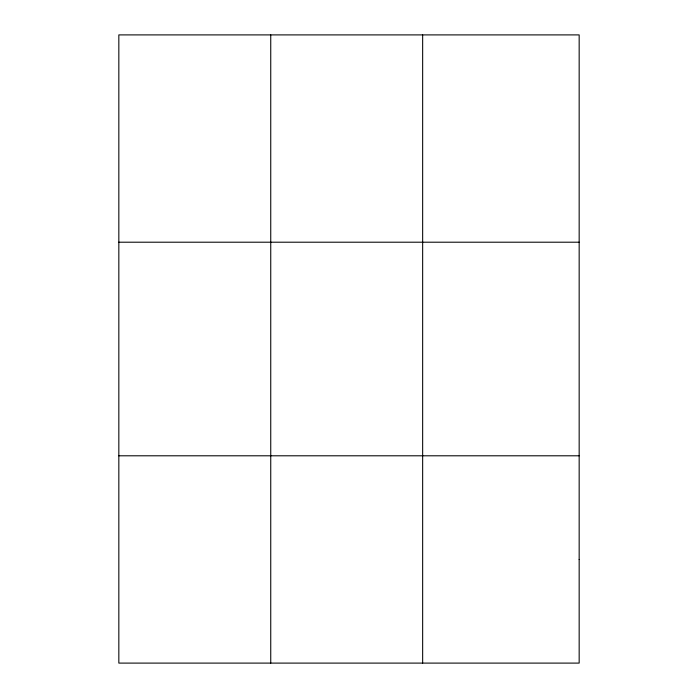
<?xml version="1.0" encoding="UTF-8"?>
<svg xmlns="http://www.w3.org/2000/svg" width="698" height="698" viewBox="0 0 698 698"><rect width="100%" height="100%" fill="white"/><g stroke="black" fill="none" stroke-linecap="round" stroke-linejoin="round"><path stroke-width="1.05" d="M270.745 34.9L270.745 663.1M422.656 34.9L422.656 663.1M118.834 242.206L579.165 242.206M118.834 455.794L579.165 455.794M579.165 559.447L579.165 663.1L118.834 663.1L118.834 34.9L579.165 34.9L579.165 559.447"/></g></svg>
